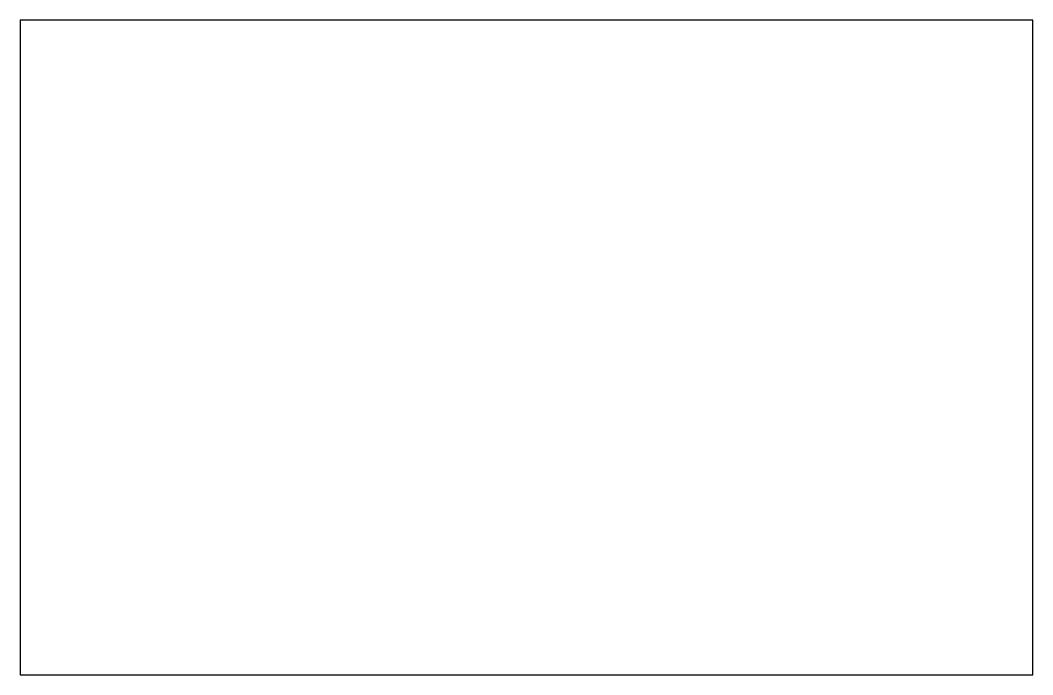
# Model space of a CAD drawing. Header units: inches. Extents: x 0 to 34, y 0 to 22.
import ezdxf

# ---------------------------------------------------------------- set-up
doc = ezdxf.new("R2010")
doc.units = ezdxf.units.IN
doc.header["$MEASUREMENT"] = 0
doc.layers.add('MODEL_BOUNDARY', color=7, linetype='Continuous')

# ---------------------------------------------------------------- blocks, each defined once
blk = doc.blocks.new('Wytech_BlankModelSpace')
at = {"layer": 'MODEL_BOUNDARY', "color": 7, "linetype": 'Continuous'}
blk.add_lwpolyline([(0, 0), (34, 0), (34, 22), (0, 22)], close=True, dxfattribs=at)

msp = doc.modelspace()

# ---------------------------------------------------------------- block references
msp.add_blockref('Wytech_BlankModelSpace', (0, 0))

doc.saveas('drawing.dxf')
